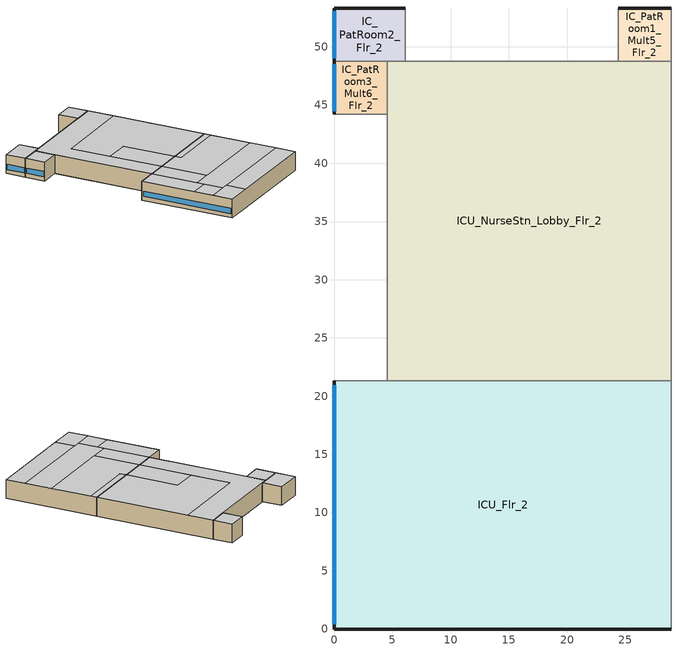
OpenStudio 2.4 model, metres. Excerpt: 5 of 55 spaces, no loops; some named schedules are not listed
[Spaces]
ICU_Flr_2
 floor adiabatic (Typical Interior Wall): 9.14,4.57 9.14,0 6.1,0 6.1,4.57 z4.27; 21.34,4.57 21.34,0 9.14,0 9.14,4.57 z4.27
 floor to Lobby_Records_Flr_1: 28.96,21.34 28.96,0 21.34,0 21.34,4.57 6.1,4.57 6.1,0 0,0 0,21.34 z4.27
 wall outside: 0,21.34 0,0 28.96,0 z4.27:8.53
 wall adiabatic (Typical Interior Wall): 4.57,21.34 0,21.34 z4.27:8.53
 wall to ICU_NurseStn_Lobby_Flr_2: 28.96,21.34 4.57,21.34 z4.27:8.53
 wall to Corridor_Flr_2: 28.96,0 28.96,21.34 z4.27:8.53
 window: 0,20.94 0,0.4 z5.18:6.4
 ceiling to PatRoom6_Flr_3: 6.1,0 6.1,4.57 0,4.57 0,0 z8.53
 ceiling to Lab_Flr_3: 28.96,10.67 28.96,19.81 15.24,19.81 15.24,21.34 9.14,21.34 9.14,10.67 z8.53
 ceiling to NurseStn_Lobby_Flr_3: 28.96,19.81 28.96,21.34 15.24,21.34 15.24,19.81 z8.53
 ceiling to Corridor_SE_Flr_3: 28.96,4.57 28.96,10.67 4.57,10.67 4.57,4.57 z8.53
 ceiling adiabatic (Typical Interior Wall): 28.96,0 28.96,4.57 6.1,4.57 6.1,0 z8.53; 4.57,4.57 4.57,8.99 0,8.99 0,4.57 z8.53; 4.57,8.99 4.57,21.34 0,21.34 0,8.99 z8.53
 ceiling to Corridor_NW_Flr_3: 9.14,10.67 9.14,21.34 4.57,21.34 4.57,10.67 z8.53
ICU_NurseStn_Lobby_Flr_2
 floor to Lobby_Records_Flr_1: 28.96,48.77 28.96,21.34 4.57,21.34 4.57,48.77 z4.27
 wall adiabatic (Typical Interior Wall): 4.57,48.77 4.57,44.2 4.57,21.34 / 28.96,48.77 24.38,48.77 6.1,48.77 z4.27:8.53
 wall to IC_PatRoom2_Flr_2: 6.1,48.77 4.57,48.77 z4.27:8.53
 wall to Corridor_Flr_2: 28.96,21.34 28.96,48.77 z4.27:8.53
 ceiling to NurseStn_Lobby_Flr_3: 28.96,21.34 28.96,42.67 9.14,42.67 9.14,33.53 15.24,33.53 15.24,21.34 z8.53
 ceiling to Lab_Flr_3: 15.24,21.34 15.24,33.53 9.14,33.53 9.14,21.34 z8.53
 ceiling to Corridor_NW_Flr_3: 9.14,21.34 9.14,42.67 28.96,42.67 28.96,48.77 4.57,48.77 4.57,21.34 z8.53
IC_PatRoom3_Mult6_Flr_2
 floor adiabatic (Typical Interior Wall): 4.57,48.77 4.57,44.2 0,44.2 0,48.77 z4.27
 wall outside: 0,48.77 0,44.2 z4.27:8.53
 wall adiabatic (Typical Interior Wall): 0,44.2 4.57,44.2 4.57,48.77 0,48.77 z4.27:8.53
 window: 0,48.49 0,44.47 z5.18:6.4
 ceiling adiabatic (Typical Interior Wall): 4.57,44.2 4.57,48.77 0,48.77 0,44.2 z8.53
IC_PatRoom2_Flr_2
 floor to Lobby_Records_Flr_1: 6.1,53.34 6.1,48.77 0,48.77 0,53.34 z4.27
 wall outside: 6.1,53.34 0,53.34 0,48.77 z4.27:8.53
 wall adiabatic (Typical Interior Wall): 6.1,48.77 6.1,53.34 / 0,48.77 4.57,48.77 z4.27:8.53
 window: 0,53.07 0,49.04 z5.18:6.4
 ceiling to PatRoom8_Flr_3: 6.1,48.77 6.1,53.34 0,53.34 0,48.77 z8.53
IC_PatRoom1_Mult5_Flr_2
 floor adiabatic (Typical Interior Wall): 28.96,53.34 28.96,48.77 24.38,48.77 24.38,53.34 z4.27
 wall outside: 28.96,53.34 24.38,53.34 z4.27:8.53
 wall adiabatic (Typical Interior Wall): 24.38,53.34 24.38,48.77 28.96,48.77 28.96,53.34 z4.27:8.53
 ceiling adiabatic (Typical Interior Wall): 28.96,48.77 28.96,53.34 24.38,53.34 24.38,48.77 z8.53
[Building]
-Hospital-NECB HDD Method-CAN_QC_Kuujjuaq.AP.719060_CWEC2016.epw created: 2018-07-23 16:55:47 +0000: Default Construction Set=NECB2015 - Hospital - WholeBuilding - NECB HDD Method at hdd = 8550.0; Standards Number of Stories=6; Standards Number of Above Ground Stories=5; Standards Building Type=Hospital
[Site]
Kuujjuaq AP_QC_CAN: Latitude {deg}=58.1; Longitude {deg}=-68.417; Time Zone {hr}=-5; Elevation {m}=39.9
[ClimateZones]
Climate Zone Institution Name 1=ASHRAE; Climate Zone Document Name 1=ANSI/ASHRAE Standard 169; Climate Zone Document Year 1=2006; Climate Zone Institution Name 2=CEC; Climate Zone Document Name 2=California Climate Zone Descriptions; Climate Zone Document Year 2=1995
[Site:WaterMainsTemperature]
Calculation Method=Correlation; Annual Average Outdoor Air Temperature {C}=-3.825; Maximum Difference In Monthly Average Outdoor Air Temperatures {deltaC}=36
[Site:GroundTemperature:BuildingSurface]
19.527, 19.502, 19.536, 19.598, 20.002, 21.64, 22.225, 22.375, 21.449, 20.121, 19.802, 19.633
[SizingPeriod:DesignDay] Barometric Pressure {Pa}=100847; Sky Clearness=0; Rain Indicator=0; Snow Indicator=0; Day of Month=21; Daylight Saving Time Indicator=0; Humidity Indicating Type=Wetbulb; Dry-Bulb Temperature Range Modifier Type=DefaultMultipliers
Name | Maximum Dry-Bulb Temperature {C} | Daily Dry-Bulb Temperature Range {deltaC} | Humidity Indicating Conditions at Maximum Dry-Bulb | Wind Speed {m/s} | Wind Direction {deg} | Month | Day Type | Solar Model Indicator | ASHRAE Taub | ASHRAE Taud
Kuujjuaq AP Ann Htg 99.6% Condns DB | -36.2 | 0 | -36.2 | 2.2 | 220 | 1 | WinterDesignDay | ASHRAEClearSky
Kuujjuaq AP Ann Clg .4% Condns DB=>MWB | 24.1 | 10.3 | 16.2 | 4 | 210 | 7 | SummerDesignDay | ASHRAETau | 0.364 | 2.418
[Material]
Name | Roughness | Thickness {m} | Conductivity {W/m-K} | Density {kg/m3} | Specific Heat {J/kg-K} | Thermal Absorptance | Solar Absorptance | Visible Absorptance
G05 25mm wood | MediumSmooth | 0.0254 | 0.15 | 608 | 1630 | 0.9 | 0.5 | 0.5
100mm Normalweight concrete floor | MediumSmooth | 0.1016 | 2.31 | 2322 | 832
G01 13mm gypsum board | Smooth | 0.0127 | 0.16 | 800 | 1090 | 0.9 | 0.7 | 0.5
4 in. Normalweight Concrete Floor 1 | MediumRough | 0.1016 | 2.31 | 2322 | 832 | 0.9 | 0.7 | 0.7
1IN Stucco 1 | Smooth | 0.0253 | 0.6918 | 1858 | 837 | 0.9 | 0.92 | 0.92
8IN CONCRETE HW RefBldg 1 | Rough | 0.2032 | 1.311 | 2240 | 836.8 | 0.9 | 0.7 | 0.7
1/2IN Gypsum 1 | Smooth | 0.0127 | 0.16 | 784.9 | 830 | 0.9 | 0.4 | 0.4
Metal Roof Surface 1; F08 Metal surface 1 | Smooth | 0.0008 | 45.28 | 7824 | 500 | 0.9 | 0.7 | 0.7
6 in. Normalweight Concrete Floor 1; 6 in. Normalweight Concrete Floor 2 | MediumRough | 0.1524 | 2.31 | 2322 | 832 | 0.9 | 0.7 | 0.7
[Material:NoMass] Roughness=Smooth; Thermal Absorptance=0.9
Name | Thermal Resistance {m2-K/W} | Solar Absorptance | Visible Absorptance
CP02 CARPET PAD | 0.1 | 0.8 | 0.8
Typical Insulation R-13.06 1 | 6.78179 | 0.7 | 0.7
Typical Carpet Pad 1 | 0.21648 | 0.7 | 0.8
Typical Insulation R-10.11 1 | 5.19354 | 0.7 | 0.7
Typical Insulation R-19.63 1 | 7.04224 | 0.7 | 0.7
Typical Carpet Pad 2 | 2.57255 | 0.7 | 0.8
Typical Carpet Pad 3 | 4.69593 | 0.7 | 0.8
Typical Insulation R-0.58 1 | 0.624982 | 0.7 | 0.7
Typical Insulation R-1.15 1 | 0.625 | 0.7 | 0.7
[WindowMaterial:Glazing]
Clear 3mm: Optical Data Type=SpectralAverage; Thickness {m}=0.003; Solar Transmittance at Normal Incidence=0.837; Front Side Solar Reflectance at Normal Incidence=0.075; Back Side Solar Reflectance at Normal Incidence=0; Visible Transmittance at Normal Incidence=0.898; Front Side Visible Reflectance at Normal Incidence=0.081; Back Side Visible Reflectance at Normal Incidence=0; Infrared Transmittance at Normal Incidence=0; Front Side Infrared Hemispherical Emissivity=0.84; Back Side Infrared Hemispherical Emissivity=0.84; Conductivity {W/m-K}=0.9; Dirt Correction Factor for Solar and Visible Transmittance=1; Solar Diffusing=No
[DefaultSurfaceConstructions]
Name | Floor Construction | Wall Construction | Roof Ceiling Construction
Default Surface Constructions 2 | Typical Interior Floor | Typical Interior Wall | Typical Interior Ceiling
NECB2015 - Hospital - WholeBuilding - NECB HDD Method at hdd = 8550.0 | Customized opaque construction Typical Insulated Exterior Mass Floor R-15.63 to conductance of 0.142 | Customized opaque construction Typical Insulated Exterior Mass Wall R-12.5 to conductance of 0.183 | Customized opaque construction Typical Insulated Metal Building Roof R-20.41 to conductance of 0.142
NECB2015 - Hospital - WholeBuilding - NECB HDD Method at hdd = 8550.0 1 | Customized opaque construction Typical Insulated Carpeted 6in Slab Floor to conductance of 0.379 | Customized opaque construction Typical Insulated Carpeted 6in Slab Floor to conductance of 0.21 | Customized opaque construction Typical Insulated Carpeted 6in Slab Floor to conductance of 0.21
[DefaultSubSurfaceConstructions]
Name | Fixed Window Construction | Operable Window Construction | Door Construction | Glass Door Construction | Overhead Door Construction | Skylight Construction | Tubular Daylight Dome Construction | Tubular Daylight Diffuser Construction
Default Sub Surface Constructions 2 | Typical Interior Window | Typical Interior Window | Typical Interior Door
NECB2015 - Hospital - WholeBuilding - NECB HDD Method at hdd = 8550.0 | Customized Fenestration: cond=0.160 tvis=0.220 tsol=0.232 | Customized Fenestration: cond=0.160 tvis=0.220 tsol=0.232 | Customized opaque construction Typical Insulated Metal Door R-1.43 to conductance of 1.6 | Customized Fenestration: cond=0.160 tvis=0.441 tsol=0.279 | Customized opaque construction Typical Overhead Door R-2.0 to conductance of 1.6 | Customized Fenestration: cond=0.160 tvis=0.294 tsol=0.332 | Customized Fenestration: cond=0.160 tvis=0.898 tsol=0.837 | Customized Fenestration: cond=0.160 tvis=0.898 tsol=0.837
[WindowMaterial:Blind]
Window Material Blind 1: Slat Width {m}=0.025; Slat Separation {m}=0.01875; Front Side Slat Beam Solar Reflectance=0.5; Back Side Slat Beam Solar Reflectance=0.5; Front Side Slat Diffuse Solar Reflectance=0.5; Back Side Slat Diffuse Solar Reflectance=0.5; Slat Beam Visible Transmittance=0
[Construction]
Typical Interior Floor: 100mm Normalweight concrete floor, CP02 CARPET PAD
Typical Interior Wall: G01 13mm gypsum board, G01 13mm gypsum board
Typical Interior Ceiling: CP02 CARPET PAD, 100mm Normalweight concrete floor
Typical Interior Window: Clear 3mm
Typical Interior Door; Typical Interior Partition: G05 25mm wood
Customized opaque construction Typical Insulated Exterior Mass Floor R-15.63 to conductance of 0.142: Typical Insulation R-13.06 1, 4 in. Normalweight Concrete Floor 1, Typical Carpet Pad 1
Customized opaque construction Typical Insulated Exterior Mass Wall R-12.5 to conductance of 0.183: 1IN Stucco 1, 8IN CONCRETE HW RefBldg 1, Typical Insulation R-10.11 1, 1/2IN Gypsum 1
Customized opaque construction Typical Insulated Metal Building Roof R-20.41 to conductance of 0.142: Metal Roof Surface 1, Typical Insulation R-19.63 1
Customized opaque construction Typical Insulated Carpeted 6in Slab Floor to conductance of 0.379: 6 in. Normalweight Concrete Floor 1, Typical Carpet Pad 2
Customized opaque construction Typical Insulated Carpeted 6in Slab Floor to conductance of 0.21: 6 in. Normalweight Concrete Floor 2, Typical Carpet Pad 3
Customized Fenestration: cond=0.160 tvis=0.220 tsol=0.232: Customized Fenestration:: cond=0.160 tvis=0.220 tsol=0.232
Customized opaque construction Typical Insulated Metal Door R-1.43 to conductance of 1.6: F08 Metal surface 1, Typical Insulation R-0.58 1
Customized Fenestration: cond=0.160 tvis=0.441 tsol=0.279: Customized Fenestration:: cond=0.160 tvis=0.441 tsol=0.279
Customized opaque construction Typical Overhead Door R-2.0 to conductance of 1.6: Typical Insulation R-1.15 1
Customized Fenestration: cond=0.160 tvis=0.294 tsol=0.332: Customized Fenestration:: cond=0.160 tvis=0.294 tsol=0.332
Customized Fenestration: cond=0.160 tvis=0.898 tsol=0.837: Customized Fenestration:: cond=0.160 tvis=0.898 tsol=0.837
[DefaultConstructionSet]
NECB2015 - Hospital - WholeBuilding - NECB HDD Method at hdd = 8550.0: Default Exterior Surface Constructions=NECB2015 - Hospital - WholeBuilding - NECB HDD Method at hdd = 8550.0; Default Interior Surface Constructions=Default Surface Constructions 2; Default Ground Contact Surface Constructions=NECB2015 - Hospital - WholeBuilding - NECB HDD Method at hdd = 8550.0 1; Default Exterior SubSurface Constructions=NECB2015 - Hospital - WholeBuilding - NECB HDD Method at hdd = 8550.0; Default Interior SubSurface Constructions=Default Sub Surface Constructions 2; Interior Partition Construction=Typical Interior Partition
[WindowMaterial:SimpleGlazingSystem] U-Factor {W/m2-K}=1.6; Solar Heat Gain Coefficient=0.6; Visible Transmittance=0.21
Customized Fenestration:: cond=0.160 tvis=0.220 tsol=0.232; Customized Fenestration:: cond=0.160 tvis=0.441 tsol=0.279; Customized Fenestration:: cond=0.160 tvis=0.294 tsol=0.332; Customized Fenestration:: cond=0.160 tvis=0.898 tsol=0.837
[DesignSpecification:OutdoorAir] Outdoor Air Method=Sum; Outdoor Air Flow per Person {m3/s-person}=0; Outdoor Air Flow Rate {m3/s}=0; Outdoor Air Flow Air Changes per Hour {1/hr}=0
Name | Outdoor Air Flow per Floor Area {m3/s-m2}
Space Function Health care facility nurses station Ventilation; Space Function Health care facility patient room Ventilation | 0.001524
Space Function Health care facility recovery room Ventilation | 0.004572
[ThermostatSetpoint:DualSetpoint] Heating Setpoint Temperature Schedule=NECB-H-Thermostat Setpoint-Heating; Cooling Setpoint Temperature Schedule=NECB-H-Thermostat Setpoint-Cooling
Space Function Health care facility patient room Thermostat 20; Space Function Health care facility patient room Thermostat 21; Space Function Health care facility patient room Thermostat 22; Space Function Health care facility recovery room Thermostat 2; Space Function Health care facility nurses station Thermostat 9
[ShadingControl]
Shading Control 1: Shading Type=InteriorBlind; Shading Device Material=Window Material Blind 1
[BuildingStory] Nominal Z Coordinate {m}=0; Nominal Floor to Floor Height {m}=4.2672
Building Story 3; Building Story 6
[Space] Building Story=Building Story 3
Name | Space Type | Thermal Zone
ICU_Flr_2 | Space Function Health care facility recovery room | Sp-ICU_Flr_2 Sys-3 Flr-3 Sch-H HPlcmt-south ZN
ICU_NurseStn_Lobby_Flr_2 | Space Function Health care facility nurses station | Sp-ICU_NurseStn_Lobby_Flr_2 Sys-3 Flr-3 Sch-H HPlcmt-core ZN
IC_PatRoom3_Mult6_Flr_2 | Space Function Health care facility patient room | Sp-IC_PatRoom3_Mult6_Flr_2 Sys-3 Flr-3 Sch-H HPlcmt-west ZN
IC_PatRoom2_Flr_2 | Space Function Health care facility patient room | Sp-IC_PatRoom2_Flr_2 Sys-3 Flr-3 Sch-H HPlcmt-north ZN
IC_PatRoom1_Mult5_Flr_2 | Space Function Health care facility patient room | Sp-IC_PatRoom1_Mult5_Flr_2 Sys-3 Flr-3 Sch-H HPlcmt-north ZN
[SpaceType] Standards Building Type=Space Function
Name | Default Schedule Set | Design Specification Outdoor Air Object | Standards Space Type
Space Function Health care facility nurses station | Space Function Health care facility nurses station Schedule Set | Space Function Health care facility nurses station Ventilation | Health care facility nurses station
Space Function Health care facility patient room | Space Function Health care facility patient room Schedule Set | Space Function Health care facility patient room Ventilation | Health care facility patient room
Space Function Health care facility recovery room | Space Function Health care facility recovery room Schedule Set | Space Function Health care facility recovery room Ventilation | Health care facility recovery room
[People:Definition] Number of People Calculation Method=People/Area; People per Space Floor Area {person/m2}=0.0500182; Fraction Radiant=0.3
Space Function Health care facility nurses station People Definition; Space Function Health care facility patient room People Definition; Space Function Health care facility recovery room People Definition
[People] Work Efficiency Schedule=Work Efficiency Schedule; Clothing Insulation Schedule=Clothing Schedule; Air Velocity Schedule=Air Velocity Schedule; Multiplier=1
Name | People Definition | Space or SpaceType
Space Function Health care facility nurses station People | Space Function Health care facility nurses station People Definition | Space Function Health care facility nurses station
Space Function Health care facility patient room People | Space Function Health care facility patient room People Definition | Space Function Health care facility patient room
Space Function Health care facility recovery room People | Space Function Health care facility recovery room People Definition | Space Function Health care facility recovery room
[Lights:Definition] Design Level Calculation Method=Watts/Area; Fraction Radiant=0.5; Fraction Visible=0.2
Name | Watts per Space Floor Area {W/m2}
Space Function Health care facility nurses station Lights Definition | 7.60276
Space Function Health care facility patient room Lights Definition | 6.70243
Space Function Health care facility recovery room Lights Definition | 12.4045
[Lights] Fraction Replaceable=1
Name | Lights Definition | Space or SpaceType
Space Function Health care facility nurses station Lights | Space Function Health care facility nurses station Lights Definition | Space Function Health care facility nurses station
Space Function Health care facility patient room Lights | Space Function Health care facility patient room Lights Definition | Space Function Health care facility patient room
Space Function Health care facility recovery room Lights | Space Function Health care facility recovery room Lights Definition | Space Function Health care facility recovery room
[DefaultScheduleSet] Number of People Schedule=NECB-H-Occupancy; People Activity Level Schedule=NECB-Activity; Lighting Schedule=NECB-H-Lighting; Electric Equipment Schedule=NECB-H-Electric-Equipment; Infiltration Schedule=Always On
Space Function Health care facility nurses station Schedule Set; Space Function Health care facility patient room Schedule Set; Space Function Health care facility recovery room Schedule Set
[ElectricEquipment:Definition] Design Level Calculation Method=Watts/Area; Fraction Radiant=0.5
Name | Watts per Space Floor Area {W/m2}
Space Function Health care facility nurses station Elec Equip Definition | 2.50091
Space Function Health care facility patient room Elec Equip Definition; Space Function Health care facility recovery room Elec Equip Definition | 10.0036
[ElectricEquipment]
Name | Electric Equipment Definition | Space or SpaceType
Space Function Health care facility nurses station Elec Equip | Space Function Health care facility nurses station Elec Equip Definition | Space Function Health care facility nurses station
Space Function Health care facility patient room Elec Equip | Space Function Health care facility patient room Elec Equip Definition | Space Function Health care facility patient room
Space Function Health care facility recovery room Elec Equip | Space Function Health care facility recovery room Elec Equip Definition | Space Function Health care facility recovery room
[SpaceInfiltration:DesignFlowRate] Schedule=Always On Discrete; Design Flow Rate Calculation Method=Flow/ExteriorArea; Flow per Exterior Surface Area {m3/s-m2}=0.00025; Constant Term Coefficient=0; Temperature Term Coefficient=0; Velocity Term Coefficient=0.224; Velocity Squared Term Coefficient=0
Name | Space or SpaceType
ICU_Flr_2 Infiltration | ICU_Flr_2
IC_PatRoom1_Mult5_Flr_2 Infiltration | IC_PatRoom1_Mult5_Flr_2
IC_PatRoom2_Flr_2 Infiltration | IC_PatRoom2_Flr_2
IC_PatRoom3_Mult6_Flr_2 Infiltration | IC_PatRoom3_Mult6_Flr_2
[ThermalZone] Use Ideal Air Loads=No
Name | Multiplier | Thermostat
Sp-IC_PatRoom1_Mult5_Flr_2 Sys-3 Flr-3 Sch-H HPlcmt-north ZN | 5 | Space Function Health care facility patient room Thermostat 20
Sp-IC_PatRoom2_Flr_2 Sys-3 Flr-3 Sch-H HPlcmt-north ZN |  | Space Function Health care facility patient room Thermostat 21
Sp-IC_PatRoom3_Mult6_Flr_2 Sys-3 Flr-3 Sch-H HPlcmt-west ZN | 6 | Space Function Health care facility patient room Thermostat 22
Sp-ICU_Flr_2 Sys-3 Flr-3 Sch-H HPlcmt-south ZN |  | Space Function Health care facility recovery room Thermostat 2
Sp-ICU_NurseStn_Lobby_Flr_2 Sys-3 Flr-3 Sch-H HPlcmt-core ZN |  | Space Function Health care facility nurses station Thermostat 9
[HeatExchanger:AirToAir:SensibleAndLatent] Availability Schedule=Always On Discrete; Nominal Supply Air Flow Rate {m3/s}=autosize; Sensible Effectiveness at 100% Heating Air Flow=0.5; Latent Effectiveness at 100% Heating Air Flow=0.5; Sensible Effectiveness at 75% Heating Air Flow=0.5; Latent Effectiveness at 75% Heating Air Flow=0.5; Sensible Effectiveness at 100% Cooling Air Flow=0.5; Latent Effectiveness at 100% Cooling Air Flow=0.5; Sensible Effectiveness at 75% Cooling Air Flow=0.5; Latent Effectiveness at 75% Cooling Air Flow=0.5; Nominal Electric Power {W}=50; Supply Air Outlet Temperature Control=Yes; Heat Exchanger Type=Rotary; Frost Control Type=ExhaustOnly; Threshold Temperature {C}=-23.3; Initial Defrost Time Fraction=0.167; Rate of Defrost Time Fraction Increase {1/K}=1.44; Economizer Lockout=Yes
Sp-Basement Sys-3 Flr-1 Sch-A HPlcmt-north ZN NECB System 3 PSZ ERV; Sp-Dining_Flr_5 Sys-3 Flr-7 Sch-B HPlcmt-south ZN NECB System 3 PSZ ERV; Sp-ICU_Flr_2 Sys-3 Flr-3 Sch-H HPlcmt-south ZN NECB System 3 PSZ ERV
[SetpointManager:OutdoorAirPretreat] Minimum Setpoint Temperature {C}=-99; Maximum Setpoint Temperature {C}=99; Minimum Setpoint Humidity Ratio {kgWater/kgDryAir}=1e-05; Maximum Setpoint Humidity Ratio {kgWater/kgDryAir}=1
Setpoint Manager Outdoor Air Pretreat 1; Setpoint Manager Outdoor Air Pretreat 2; Setpoint Manager Outdoor Air Pretreat 3
[AvailabilityManager:NightCycle] Control Type=CycleOnAny; Thermostat Tolerance {deltaC}=1; Cycling Run Time {s}=3600
Availability Manager Night Cycle 1; Availability Manager Night Cycle 2; Availability Manager Night Cycle 3; Availability Manager Night Cycle 4; Availability Manager Night Cycle 5; Availability Manager Night Cycle 6; Availability Manager Night Cycle 7; Availability Manager Night Cycle 8; Availability Manager Night Cycle 9; Availability Manager Night Cycle 10; Availability Manager Night Cycle 11; Availability Manager Night Cycle 12; Availability Manager Night Cycle 13; Availability Manager Night Cycle 14; Availability Manager Night Cycle 15; Availability Manager Night Cycle 16; Availability Manager Night Cycle 17; Availability Manager Night Cycle 18; Availability Manager Night Cycle 19; Availability Manager Night Cycle 20; Availability Manager Night Cycle 21; Availability Manager Night Cycle 22; Availability Manager Night Cycle 23; Availability Manager Night Cycle 24; Availability Manager Night Cycle 25; Availability Manager Night Cycle 26; Availability Manager Night Cycle 27; Availability Manager Night Cycle 28; Availability Manager Night Cycle 29; Availability Manager Night Cycle 30; Availability Manager Night Cycle 31; Availability Manager Night Cycle 32; Availability Manager Night Cycle 33; Availability Manager Night Cycle 34; Availability Manager Night Cycle 35; Availability Manager Night Cycle 36; Availability Manager Night Cycle 37
[Schedule:Ruleset]
Clothing Schedule: Default Day Schedule=Clothing Schedule Default Winter Clothes
Air Velocity Schedule: Default Day Schedule=Air Velocity Schedule Default
Work Efficiency Schedule: Default Day Schedule=Work Efficiency Schedule Default
NECB-Activity: Default Day Schedule=NECB-Activity Default; Summer Design Day Schedule=NECB-Activity Summer Design Day; Winter Design Day Schedule=NECB-Activity Winter Design Day
Always On: Default Day Schedule=Always On Default
NECB-H-Occupancy: Default Day Schedule=NECB-H-Occupancy Default
NECB-H-Lighting: Default Day Schedule=NECB-H-Lighting Default
NECB-H-Electric-Equipment: Default Day Schedule=NECB-H-Electric-Equipment Default
NECB-H-Thermostat Setpoint-Heating: Default Day Schedule=NECB-H-Thermostat Setpoint-Heating Default
NECB-H-Thermostat Setpoint-Cooling: Default Day Schedule=NECB-H-Thermostat Setpoint-Cooling Default
[Schedule:Day]
Clothing Schedule Default Winter Clothes; Always On Default: 24, 0, 1
Work Efficiency Schedule Default: 24, 0, 0
NECB-Activity Default; NECB-Activity Winter Design Day; NECB-Activity Summer Design Day: 24, 0, 130
NECB-H-Occupancy Default; NECB-H-Lighting Default; NECB-H-Electric-Equipment Default: 24, 0, 0.9
NECB-H-Thermostat Setpoint-Heating Default: 1, 0, 22, 7, 0, 18, 8, 0, 20, 24, 0, 22
NECB-H-Thermostat Setpoint-Cooling Default: 24, 0, 24
[Schedule:Rule] Date Specification Type=DateRange; Start Month=1; Start Day=1; End Month=12; End Day=31
Name | Schedule Ruleset | Rule Order | Day Schedule | Apply Monday | Apply Tuesday | Apply Wednesday | Apply Thursday | Apply Friday | Apply Saturday | Apply Sunday
Schedule Rule 17 | NECB-H-Occupancy | 2 | NECB-H-Occupancy Default|Wkdy Day | Yes | Yes | Yes | Yes | Yes
Schedule Rule 18 | NECB-H-Occupancy | 1 | NECB-H-Occupancy Sat Day |  |  |  |  |  | Yes
Schedule Rule 19 | NECB-H-Occupancy | 0 | NECB-H-Occupancy Sun|Hol Day |  |  |  |  |  |  | Yes
Schedule Rule 20 | NECB-H-Lighting | 2 | NECB-H-Lighting Default|Wkdy Day | Yes | Yes | Yes | Yes | Yes
Schedule Rule 21 | NECB-H-Lighting | 1 | NECB-H-Lighting Sat Day |  |  |  |  |  | Yes
Schedule Rule 22 | NECB-H-Lighting | 0 | NECB-H-Lighting Sun|Hol Day |  |  |  |  |  |  | Yes
Schedule Rule 23 | NECB-H-Electric-Equipment | 2 | NECB-H-Electric-Equipment Default|Wkdy Day | Yes | Yes | Yes | Yes | Yes
Schedule Rule 24 | NECB-H-Electric-Equipment | 1 | NECB-H-Electric-Equipment Sat Day |  |  |  |  |  | Yes
Schedule Rule 25 | NECB-H-Electric-Equipment | 0 | NECB-H-Electric-Equipment Sun|Hol Day |  |  |  |  |  |  | Yes
Schedule Rule 26 | NECB-H-Thermostat Setpoint-Heating | 2 | NECB-H-Thermostat Setpoint-Heating Default|Wkdy Day | Yes | Yes | Yes | Yes | Yes
Schedule Rule 27 | NECB-H-Thermostat Setpoint-Heating | 1 | NECB-H-Thermostat Setpoint-Heating Sat Day |  |  |  |  |  | Yes
Schedule Rule 28 | NECB-H-Thermostat Setpoint-Heating | 0 | NECB-H-Thermostat Setpoint-Heating Sun|Hol Day |  |  |  |  |  |  | Yes
Schedule Rule 29 | NECB-H-Thermostat Setpoint-Cooling | 2 | NECB-H-Thermostat Setpoint-Cooling Default|Wkdy Day | Yes | Yes | Yes | Yes | Yes
Schedule Rule 30 | NECB-H-Thermostat Setpoint-Cooling | 1 | NECB-H-Thermostat Setpoint-Cooling Sat Day |  |  |  |  |  | Yes
Schedule Rule 31 | NECB-H-Thermostat Setpoint-Cooling | 0 | NECB-H-Thermostat Setpoint-Cooling Sun|Hol Day |  |  |  |  |  |  | Yes
[Schedule:Constant]
Always On Discrete: Value=1
